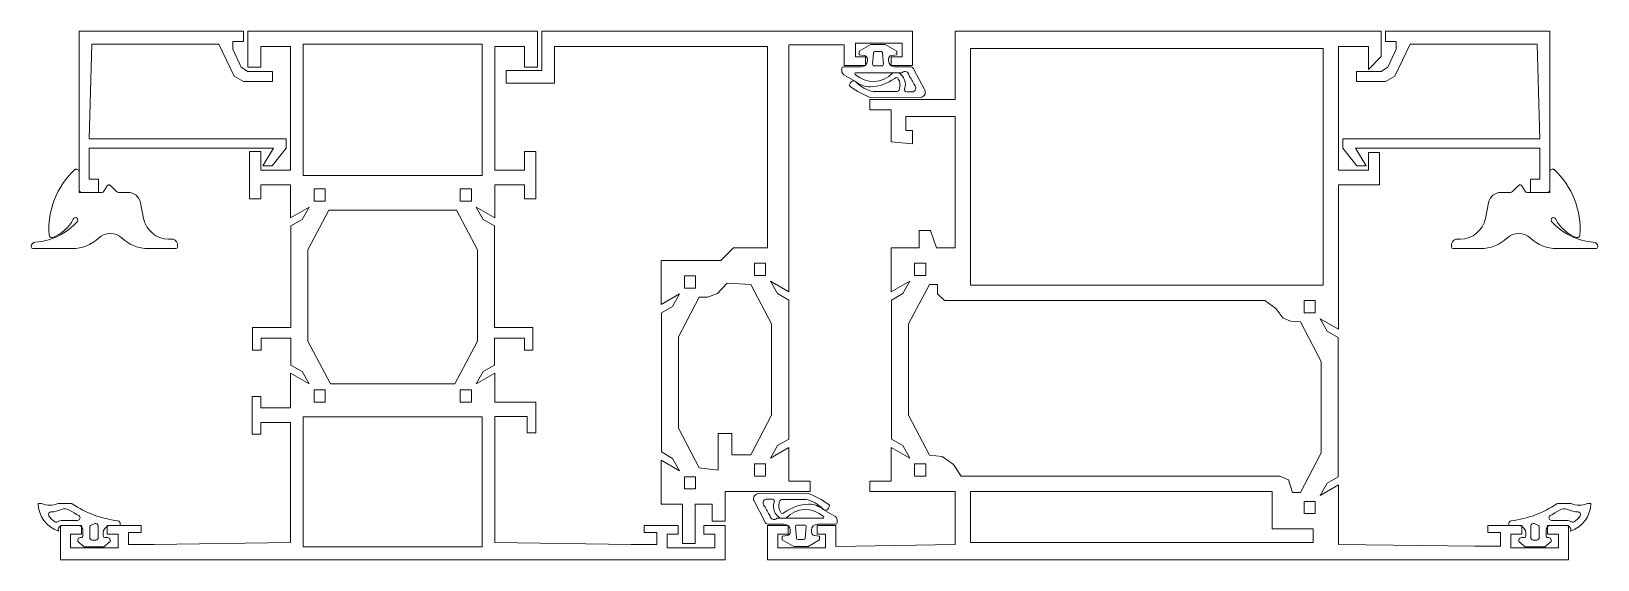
# Model space of a CAD drawing. Header units: metres. Extents: x -3 to 180, y 0 to 62.
import ezdxf

# ---------------------------------------------------------------- set-up
doc = ezdxf.new("R2010")
doc.units = ezdxf.units.M
doc.layers.add('A-DETL-GENF', color=92, linetype='Continuous', lineweight=18)

# ---------------------------------------------------------------- blocks, each defined once
blk = doc.blocks.new('32 DO_MP_aluminium kozijnstijl2_gen_ASK - 32_DO_MP_aluminium kozijnstijl2_gen_ASK-3344907-00_0 Basismaterialen')
at = {"layer": 'A-DETL-GENF'}
for p, q in [((21.5, 62), (2.2, 62)), ((2.2, 62), (2.2, 43.1)), ((20.26, 59.91), (20.26, 60.8)), ((20.26, 60.8), (21.5, 60.8)), ((21.5, 60.8), (21.5, 62)), ((22, 62), (56, 62)), ((22, 57.8), (22, 62)), ((56, 62), (56, 57.8)), ((56.5, 62), (100, 62)), ((56.5, 57.4), (56.5, 62)), ((100, 62), (100, 58)), ((105, 62), (155, 62)), ((105, 54), (105, 62)), ((155, 62), (155, 59.04)), ((155.5, 62), (174.8, 62)), ((155.5, 60.8), (155.5, 62)), ((156.74, 60.8), (155.5, 60.8)), ((156.74, 59.91), (156.74, 60.8)), ((174.8, 62), (174.8, 43.1)), ((3.4, 49.4), (3.7, 60.5)), ((3.7, 60.5), (18.58, 60.5)), ((18.58, 60.5), (20.41, 56.72)), ((21.21, 57.8), (20.26, 59.91)), ((27, 60.2), (23.52, 60.2)), ((23.52, 60.2), (23.52, 57.8)), ((27, 45.7), (27, 60.2)), ((49.5, 60.5), (28.5, 60.5)), ((28.5, 60.5), (28.5, 45.1)), ((49.5, 45.1), (49.5, 60.5)), ((54.48, 60.2), (51, 60.2)), ((51, 60.2), (51, 45.7)), ((54.48, 57.8), (54.48, 60.2)), ((83, 60.2), (58, 60.2)), ((58, 60.2), (58, 55.9)), ((83, 36.6), (83, 60.2)), ((92, 60.4), (85.5, 60.4)), ((85.5, 60.4), (85.5, 31.43)), ((92, 58), (92, 60.4)), ((98.79, 60.6), (93.31, 60.6)), ((93.31, 60.6), (93.31, 59)), ((93.31, 59), (94.5, 59)), ((93.75, 59.66), (95.11, 60.44)), ((95.11, 60.44), (93.75, 59.66)), ((93.75, 59.26), (93.75, 59.66)), ((93.75, 59.66), (93.75, 59.26)), ((94.37, 59.15), (93.75, 59.26)), ((93.75, 59.26), (94.37, 59.15)), ((94.5, 59), (94.5, 58)), ((95.11, 60.44), (96.79, 60.44)), ((96.79, 60.44), (95.11, 60.44)), ((95.43, 59.46), (95.32, 58.16)), ((95.32, 58.16), (95.43, 59.46)), ((96.27, 59.64), (95.63, 59.64)), ((95.63, 59.64), (96.27, 59.64)), ((96.58, 58.16), (96.47, 59.46)), ((96.47, 59.46), (96.58, 58.16)), ((96.79, 60.44), (98.15, 59.66)), ((98.15, 59.66), (96.79, 60.44)), ((97.5, 58), (97.5, 59)), ((97.5, 59), (98.79, 59)), ((98.15, 59.26), (97.53, 59.15)), ((97.53, 59.15), (98.15, 59.26)), ((98.15, 59.66), (98.15, 59.26)), ((98.15, 59.26), (98.15, 59.66)), ((98.79, 59), (98.79, 60.6)), ((148.2, 60), (106.8, 60)), ((106.8, 60), (106.8, 32.2)), ((148.2, 32.2), (148.2, 60)), ((153.5, 60.2), (150, 60.2)), ((150, 60.2), (150, 45.7)), ((153.5, 57.54), (153.5, 60.2)), ((155, 59.04), (153.5, 57.54)), ((155.79, 57.8), (156.74, 59.91)), ((158.42, 60.5), (156.59, 56.72)), ((173.3, 60.5), (158.42, 60.5)), ((173.6, 49.4), (173.3, 60.5)), ((22, 57.3), (21.21, 57.8)), ((23.52, 57.8), (22, 57.8)), ((24.9, 57.3), (22, 57.3)), ((24.9, 56.1), (24.9, 57.3)), ((52.3, 55.9), (52.3, 57.4)), ((52.3, 57.4), (56.5, 57.4)), ((56, 57.8), (54.48, 57.8)), ((91.7, 57.33), (91.7, 57.64)), ((91.7, 57.64), (91.7, 57.33)), ((91.9, 57.84), (94, 57.84)), ((94, 57.84), (91.9, 57.84)), ((94.5, 58), (92, 58)), ((93.25, 56.97), (93.28, 57.14)), ((93.28, 57.14), (93.25, 56.97)), ((93.28, 57.14), (98.79, 57.14)), ((98.79, 57.14), (93.28, 57.14)), ((94.7, 58.54), (94.7, 58.76)), ((94.7, 58.76), (94.7, 58.54)), ((95.52, 57.94), (96.38, 57.94)), ((96.38, 57.94), (95.52, 57.94)), ((97.2, 58.76), (97.2, 58.54)), ((100, 58), (97.5, 58)), ((97.9, 57.84), (99.65, 57.84)), ((100.21, 57.46), (101.36, 55.24)), ((101.36, 55.24), (100.21, 57.46)), ((152.1, 56.1), (152.1, 57.3)), ((152.1, 57.3), (155, 57.3)), ((155, 57.3), (155.79, 57.8)), ((20.41, 56.72), (21.49, 56.1)), ((21.49, 56.1), (24.9, 56.1)), ((58, 55.9), (52.3, 55.9)), ((93.32, 56.11), (91.95, 56.9)), ((91.95, 56.9), (93.32, 56.11)), ((155.51, 56.1), (152.1, 56.1)), ((156.59, 56.72), (155.51, 56.1)), ((95, 52.8), (95, 54)), ((95, 54), (105, 54)), ((101, 54.24), (95.18, 54.2)), ((95.18, 54.2), (101, 54.24)), ((95.38, 54.92), (98.21, 54.93)), ((98.21, 54.93), (95.38, 54.92)), ((99.75, 54.91), (99.33, 54.91)), ((99.33, 54.91), (99.75, 54.91)), ((97.5, 52.8), (95, 52.8)), ((97.5, 49.02), (97.5, 52.8)), ((105, 52), (99.22, 52)), ((99.22, 52), (99.22, 50.38)), ((105, 36.6), (105, 52)), ((99.22, 50.38), (100, 50.38)), ((100, 50.38), (100, 48.8)), ((26.5, 49.4), (3.4, 49.4)), ((3.4, 44.67), (3.4, 48.3)), ((3.4, 48.3), (25.02, 48.3)), ((22.2, 42.36), (22.2, 47.88)), ((22.2, 47.88), (23.52, 47.88)), ((23.52, 47.88), (23.52, 45.7)), ((25.02, 48.3), (23.77, 46.2)), ((24.86, 46.2), (26.5, 48.28)), ((26.5, 48.28), (26.5, 49.4)), ((54.48, 45.7), (54.48, 47.88)), ((54.48, 47.88), (55.8, 47.88)), ((55.8, 47.88), (55.8, 42.36)), ((100, 48.8), (97.5, 49.02)), ((150.5, 48.28), (150.5, 49.4)), ((150.5, 49.4), (173.6, 49.4)), ((152.14, 46.2), (150.5, 48.28)), ((173.6, 48.3), (151.98, 48.3)), ((151.98, 48.3), (153.23, 46.2)), ((153.5, 45.7), (153.5, 47.8)), ((153.5, 47.8), (154.8, 47.8)), ((154.8, 47.8), (154.8, 44)), ((173.6, 44.67), (173.6, 48.3)), ((23.77, 46.2), (24.86, 46.2)), ((153.23, 46.2), (152.14, 46.2)), ((2.2, 43.4), (2.2, 45.53)), ((4.49, 44.67), (3.4, 44.67)), ((4.49, 43.1), (4.49, 44.67)), ((23.52, 45.7), (27, 45.7)), ((28.5, 45.1), (49.5, 45.1)), ((51, 45.7), (54.48, 45.7)), ((150, 45.7), (153.5, 45.7)), ((172.51, 43.1), (172.51, 44.67)), ((172.51, 44.67), (173.6, 44.67)), ((174.8, 43.4), (174.8, 45.53)), ((2.2, 43.1), (4.49, 43.1)), ((4.86, 43.1), (2.5, 43.1)), ((2.75, 43.1), (4.05, 43.1)), ((5.48, 43.87), (5.12, 43.25)), ((6.6, 43.19), (5.87, 43.92)), ((7.93, 43.1), (6.81, 43.1)), ((23.52, 42.36), (22.2, 42.36)), ((27, 44), (23.52, 44)), ((23.52, 44), (23.52, 42.36)), ((27, 40.11), (27, 44)), ((31.07, 43.5), (29.77, 43.5)), ((29.77, 43.5), (29.77, 42.06)), ((31.07, 42.06), (31.07, 43.5)), ((48.23, 43.5), (46.93, 43.5)), ((46.93, 43.5), (46.93, 42.06)), ((48.23, 42.06), (48.23, 43.5)), ((54.48, 44), (51, 44)), ((51, 44), (51, 40.11)), ((54.48, 42.36), (54.48, 44)), ((55.8, 42.36), (54.48, 42.36)), ((154.8, 44), (150, 44)), ((150, 44), (150, 27.03)), ((169.07, 43.1), (170.19, 43.1)), ((170.4, 43.19), (171.13, 43.92)), ((171.52, 43.87), (171.88, 43.25)), ((172.14, 43.1), (174.5, 43.1)), ((174.8, 43.1), (172.51, 43.1)), ((174.25, 43.1), (172.95, 43.1)), ((9.77, 40.04), (9.41, 41.89)), ((29.19, 41.38), (27, 40.11)), ((28.37, 39.92), (29.19, 41.38)), ((31.5, 41.01), (29.05, 36.36)), ((29.77, 42.06), (31.07, 42.06)), ((46.5, 41.01), (31.5, 41.01)), ((48.95, 36.36), (46.5, 41.01)), ((46.93, 42.06), (48.23, 42.06)), ((51, 40.11), (48.81, 41.38)), ((48.81, 41.38), (49.63, 39.92)), ((167.23, 40.04), (167.59, 41.89)), ((27.05, 39.16), (28.37, 39.92)), ((27.05, 27.24), (27.05, 39.16)), ((49.63, 39.92), (50.95, 39.16)), ((50.95, 39.16), (50.95, 27.24)), ((100.8, 36.6), (100.8, 38.61)), ((100.8, 38.61), (102.13, 38.61)), ((102.13, 38.61), (102.82, 36.6)), ((12.95, 37.62), (12.7, 37.62)), ((13.75, 36.7), (13.75, 37.05)), ((163.25, 36.7), (163.25, 37.05)), ((164.05, 37.62), (164.3, 37.62)), ((-3.21, 36.5), (1.39, 36.5)), ((10.33, 36.5), (13.55, 36.5)), ((29.05, 36.36), (29.05, 25.64)), ((48.95, 25.64), (48.95, 36.36)), ((70.5, 29.93), (70.5, 35.1)), ((70.5, 35.1), (77.5, 35.1)), ((77.5, 35.1), (79, 36.6)), ((79, 36.6), (83, 36.6)), ((97.5, 31.43), (97.5, 36.6)), ((97.5, 36.6), (100.8, 36.6)), ((102.82, 36.6), (105, 36.6)), ((166.67, 36.5), (163.45, 36.5)), ((180.21, 36.5), (175.61, 36.5)), ((74.55, 33.3), (73.25, 33.3)), ((73.25, 33.3), (73.25, 31.86)), ((74.55, 31.86), (74.55, 33.3)), ((82.75, 34.8), (81.45, 34.8)), ((81.45, 34.8), (81.45, 33.36)), ((81.45, 33.36), (82.75, 33.36)), ((82.75, 33.36), (82.75, 34.8)), ((101.55, 34.8), (100.25, 34.8)), ((100.25, 34.8), (100.25, 33.36)), ((100.25, 33.36), (101.55, 33.36)), ((101.55, 33.36), (101.55, 34.8)), ((73.25, 31.86), (74.55, 31.86)), ((78.24, 32.46), (77.12, 31.24)), ((81.02, 32.31), (78.24, 32.46)), ((83.47, 27.66), (81.02, 32.31)), ((85.5, 31.43), (83.33, 32.68)), ((83.33, 32.68), (84.15, 31.22)), ((99.67, 32.68), (97.5, 31.43)), ((98.85, 31.22), (99.67, 32.68)), ((101.98, 32.31), (99.53, 27.66)), ((102.95, 32.31), (101.98, 32.31)), ((102.95, 31.2), (102.95, 32.31)), ((106.8, 32.2), (148.2, 32.2)), ((72.67, 31.18), (70.5, 29.93)), ((70.53, 28.96), (71.85, 29.72)), ((71.85, 29.72), (72.67, 31.18)), ((74.98, 30.81), (72.53, 26.16)), ((75.95, 30.81), (74.98, 30.81)), ((77.12, 31.24), (75.95, 30.81)), ((84.15, 31.22), (85.47, 30.46)), ((85.47, 30.46), (85.47, 14.14)), ((97.53, 30.46), (98.85, 31.22)), ((97.53, 14.14), (97.53, 30.46)), ((103.76, 30.4), (102.95, 31.2)), ((141.33, 30.4), (103.76, 30.4)), ((142.62, 29.48), (141.33, 30.4)), ((143.44, 28.39), (142.62, 29.48)), ((145.95, 30.4), (145.95, 28.96)), ((147.25, 30.4), (145.95, 30.4)), ((147.25, 28.96), (147.25, 30.4)), ((70.53, 12.64), (70.53, 28.96)), ((83.47, 16.94), (83.47, 27.66)), ((99.53, 27.66), (99.53, 16.94)), ((144.37, 27.98), (143.44, 28.39)), ((145.52, 27.91), (144.37, 27.98)), ((147.97, 23.26), (145.52, 27.91)), ((145.95, 28.96), (147.25, 28.96)), ((150, 27.03), (147.83, 28.28)), ((147.83, 28.28), (148.65, 26.82)), ((22.55, 24.6), (22.55, 27.24)), ((22.55, 27.24), (27.05, 27.24)), ((27.05, 26), (23.55, 26)), ((23.55, 26), (23.55, 24.6)), ((27.05, 22.84), (27.05, 26)), ((50.95, 27.24), (55.45, 27.24)), ((54.45, 26), (50.95, 26)), ((50.95, 26), (50.95, 22.84)), ((54.45, 24.6), (54.45, 26)), ((55.45, 27.24), (55.45, 24.6)), ((72.53, 26.16), (72.53, 15.44)), ((148.65, 26.82), (149.97, 26.06)), ((149.97, 26.06), (149.97, 9.74)), ((23.55, 24.6), (22.55, 24.6)), ((29.05, 25.64), (31.69, 20.62)), ((46.31, 20.62), (48.95, 25.64)), ((55.45, 24.6), (54.45, 24.6)), ((28.37, 22.08), (27.05, 22.84)), ((29.19, 20.62), (28.37, 22.08)), ((49.63, 22.08), (48.81, 20.62)), ((50.95, 22.84), (49.63, 22.08)), ((147.97, 12.54), (147.97, 23.26)), ((27, 17.8), (27, 21.89)), ((27, 21.89), (29.19, 20.62)), ((31.69, 20.62), (46.31, 20.62)), ((48.81, 20.62), (51, 21.89)), ((51, 21.89), (51, 18.5)), ((22.5, 14.73), (22.5, 19.16)), ((22.5, 19.16), (23.52, 19.16)), ((23.52, 19.16), (23.52, 17.8)), ((31.07, 19.94), (29.77, 19.94)), ((29.77, 19.94), (29.77, 18.5)), ((29.77, 18.5), (31.07, 18.5)), ((31.07, 18.5), (31.07, 19.94)), ((48.23, 19.94), (46.93, 19.94)), ((46.93, 19.94), (46.93, 18.5)), ((46.93, 18.5), (48.23, 18.5)), ((48.23, 18.5), (48.23, 19.94)), ((51, 18.5), (55.8, 18.5)), ((55.8, 18.5), (55.8, 14.88)), ((23.52, 17.8), (27, 17.8)), ((49.5, 16.77), (28.5, 16.77)), ((28.5, 16.77), (28.5, 1.5)), ((49.5, 1.5), (49.5, 16.77)), ((54.78, 16.8), (51, 16.8)), ((51, 16.8), (51, 2)), ((54.78, 14.88), (54.78, 16.8)), ((81.03, 12.3), (83.47, 16.94)), ((99.53, 16.94), (101.99, 12.27)), ((23.52, 14.73), (22.5, 14.73)), ((27, 16.1), (23.52, 16.1)), ((23.52, 16.1), (23.52, 14.73)), ((27, 2), (27, 16.1)), ((55.8, 14.88), (54.78, 14.88)), ((72.53, 15.44), (74.98, 10.77)), ((77.2, 10.5), (77.2, 14.8)), ((77.2, 14.8), (78.8, 14.8)), ((78.8, 14.8), (78.8, 12.3)), ((84.15, 13.38), (83.33, 11.92)), ((83.33, 11.92), (85.5, 13.17)), ((85.47, 14.14), (84.15, 13.38)), ((85.5, 13.17), (85.5, 9.2)), ((97.5, 9.2), (97.5, 13.17)), ((97.5, 13.17), (99.67, 11.92)), ((98.85, 13.38), (97.53, 14.14)), ((99.67, 11.92), (98.85, 13.38)), ((70.5, 6.5), (70.5, 11.67)), ((70.5, 11.67), (72.67, 10.42)), ((71.85, 11.88), (70.53, 12.64)), ((72.67, 10.42), (71.85, 11.88)), ((78.8, 12.3), (81.03, 12.3)), ((82.75, 11.24), (81.45, 11.24)), ((81.45, 11.24), (81.45, 9.8)), ((82.75, 9.8), (82.75, 11.24)), ((101.55, 11.24), (100.25, 11.24)), ((100.25, 11.24), (100.25, 9.8)), ((101.55, 9.8), (101.55, 11.24)), ((101.99, 12.27), (103.5, 12.09)), ((103.5, 12.09), (104.8, 11.18)), ((104.8, 11.18), (105.7, 9.8)), ((145.53, 7.9), (147.97, 12.54)), ((73.25, 9.74), (73.25, 8.3)), ((74.55, 9.74), (73.25, 9.74)), ((74.55, 8.3), (74.55, 9.74)), ((74.98, 10.77), (77.2, 10.5)), ((81.45, 9.8), (82.75, 9.8)), ((85.5, 9.2), (88, 9.2)), ((88, 9.2), (88, 8)), ((95, 8), (95, 9.2)), ((95, 9.2), (97.5, 9.2)), ((100.25, 9.8), (101.55, 9.8)), ((105.7, 9.8), (143.1, 9.8)), ((143.1, 9.8), (144.12, 9.35)), ((144.12, 9.35), (144.61, 7.9)), ((149.97, 9.74), (148.65, 8.98)), ((73.25, 8.3), (74.55, 8.3)), ((88, 8), (78, 8)), ((78, 8), (78, 4.5)), ((81.85, 7.76), (87.67, 7.8)), ((87.67, 7.8), (81.85, 7.76)), ((105, 8), (95, 8)), ((105, 1.8), (105, 8)), ((142.2, 8), (106.8, 8)), ((106.8, 8), (106.8, 2)), ((142.2, 3.6), (142.2, 8)), ((144.61, 7.9), (145.53, 7.9)), ((148.65, 8.98), (147.83, 7.52)), ((147.83, 7.52), (150, 8.77)), ((150, 8.77), (150, 1.8)), ((-2.21, 6.6), (-2.59, 6.6)), ((1.24, 6.6), (-0.26, 6.6)), ((73, 6.5), (70.5, 6.5)), ((73, 1.9), (73, 6.5)), ((76.5, 6.5), (74.5, 6.5)), ((74.5, 6.5), (74.5, 1.9)), ((76.5, 4.5), (76.5, 6.5)), ((82.64, 4.54), (81.49, 6.76)), ((81.49, 6.76), (82.64, 4.54)), ((83.1, 7.09), (83.52, 7.09)), ((83.52, 7.09), (83.1, 7.09)), ((87.47, 7.08), (84.64, 7.07)), ((84.64, 7.07), (87.47, 7.08)), ((89.53, 5.89), (90.9, 5.1)), ((90.9, 5.1), (89.53, 5.89)), ((147.25, 6.84), (145.95, 6.84)), ((145.95, 6.84), (145.95, 5.4)), ((147.25, 5.4), (147.25, 6.84)), ((175.76, 6.6), (177.26, 6.6)), ((179.21, 6.6), (179.59, 6.6)), ((0, 0), (0, 4)), ((0, 4), (2.5, 4)), ((2.01, 4.6), (0.25, 4.6)), ((0.25, 4), (2.15, 4)), ((2.5, 4), (2.5, 3)), ((3.45, 2.6), (3.45, 3.79)), ((3.63, 4.06), (4.03, 4.24)), ((4.45, 3.96), (4.45, 2.6)), ((5.5, 3), (5.5, 4)), ((5.5, 4), (9.48, 4)), ((5.75, 4), (6.99, 4)), ((9.48, 4), (9.48, 3.2)), ((68.52, 3.2), (68.52, 4)), ((68.52, 4), (72.5, 4)), ((72.5, 4), (72.5, 3)), ((75.5, 3), (75.5, 4)), ((75.5, 4), (78, 4)), ((78, 4.5), (76.5, 4.5)), ((78, 4), (78, 0)), ((83, 0), (83, 4)), ((83, 4), (85.4, 4)), ((84.95, 4.16), (83.21, 4.16)), ((89.57, 4.86), (84.07, 4.86)), ((84.07, 4.86), (89.57, 4.86)), ((85.4, 4), (85.4, 3)), ((86.27, 3.84), (86.38, 2.54)), ((86.38, 2.54), (86.27, 3.84)), ((87.33, 4.06), (86.47, 4.06)), ((86.47, 4.06), (87.33, 4.06)), ((87.42, 2.54), (87.53, 3.84)), ((87.53, 3.84), (87.42, 2.54)), ((88.8, 3), (88.8, 4)), ((88.8, 4), (91, 4)), ((90.95, 4.16), (88.85, 4.16)), ((88.85, 4.16), (90.95, 4.16)), ((89.6, 5.03), (89.57, 4.86)), ((89.57, 4.86), (89.6, 5.03)), ((91, 4), (91, 1.55)), ((91.15, 4.67), (91.15, 4.36)), ((91.15, 4.36), (91.15, 4.67)), ((145.95, 5.4), (147.25, 5.4)), ((167.52, 3.2), (167.52, 4)), ((167.52, 4), (171.5, 4)), ((171.25, 4), (170.01, 4)), ((171.5, 4), (171.5, 3)), ((172.55, 3.96), (172.55, 2.6)), ((173.37, 4.06), (172.97, 4.24)), ((173.55, 2.6), (173.55, 3.79)), ((174.5, 3), (174.5, 4)), ((174.5, 4), (177, 4)), ((176.75, 4), (174.85, 4)), ((174.99, 4.6), (176.75, 4.6)), ((177, 4), (177, 0)), ((2.5, 3), (1.2, 3)), ((1.2, 3), (1.2, 1.4)), ((2.05, 2.3), (2.05, 2.13)), ((2.05, 2.13), (2.8, 1.5)), ((2.65, 3.5), (2.65, 2.83)), ((4.15, 2.3), (3.75, 2.3)), ((5.02, 2.8), (5.02, 3.1)), ((5.1, 1.5), (5.85, 2.13)), ((5.55, 2.6), (5.22, 2.6)), ((6.8, 3), (5.5, 3)), ((5.85, 2.13), (5.85, 2.3)), ((6.8, 1.4), (6.8, 3)), ((9.48, 3.2), (8, 3.2)), ((8, 3.2), (8, 1.8)), ((11, 1.8), (27, 2)), ((51, 2), (67, 1.8)), ((70, 3.2), (68.52, 3.2)), ((70, 1.8), (70, 3.2)), ((72.5, 3), (71.2, 3)), ((71.2, 3), (71.2, 1.4)), ((74.5, 1.9), (73, 1.9)), ((76.8, 3), (75.5, 3)), ((76.8, 1.4), (76.8, 3)), ((85.4, 3), (84.2, 3)), ((84.2, 3), (84.2, 1.4)), ((84.7, 2.74), (85.32, 2.85)), ((85.32, 2.85), (84.7, 2.74)), ((84.7, 2.34), (84.7, 2.74)), ((84.7, 2.74), (84.7, 2.34)), ((86.06, 1.56), (84.7, 2.34)), ((84.7, 2.34), (86.06, 1.56)), ((85.65, 3.24), (85.65, 3.46)), ((86.58, 2.36), (87.22, 2.36)), ((87.22, 2.36), (86.58, 2.36)), ((89.1, 2.34), (87.74, 1.56)), ((87.74, 1.56), (89.1, 2.34)), ((88.15, 3.46), (88.15, 3.24)), ((88.15, 3.24), (88.15, 3.46)), ((88.48, 2.85), (89.1, 2.74)), ((89.1, 2.74), (88.48, 2.85)), ((89.8, 3), (88.8, 3)), ((89.1, 2.74), (89.1, 2.34)), ((89.1, 2.34), (89.1, 2.74)), ((89.8, 1.4), (89.8, 3)), ((106.8, 2), (147, 2)), ((147, 3.6), (142.2, 3.6)), ((147, 2), (147, 3.6)), ((169, 3.2), (167.52, 3.2)), ((169, 1.6), (169, 3.2)), ((171.5, 3), (170.2, 3)), ((170.2, 3), (170.2, 1.4)), ((171.15, 2.13), (171.15, 2.3)), ((171.9, 1.5), (171.15, 2.13)), ((171.45, 2.6), (171.78, 2.6)), ((171.98, 2.8), (171.98, 3.1)), ((172.85, 2.3), (173.25, 2.3)), ((174.95, 2.13), (174.2, 1.5)), ((174.35, 3.5), (174.35, 2.83)), ((175.8, 3), (174.5, 3)), ((174.95, 2.3), (174.95, 2.13)), ((175.8, 1.4), (175.8, 3)), ((78, 0), (0, 0)), ((1.2, 1.4), (6.8, 1.4)), ((2.8, 1.5), (5.1, 1.5)), ((8, 1.8), (11, 1.8)), ((28.5, 1.5), (49.5, 1.5)), ((67, 1.8), (70, 1.8)), ((71.2, 1.4), (76.8, 1.4)), ((177, 0), (83, 0)), ((84.2, 1.4), (89.8, 1.4)), ((87.74, 1.56), (86.06, 1.56)), ((86.06, 1.56), (87.74, 1.56)), ((91, 1.55), (105, 1.8)), ((150, 1.8), (166, 1.6)), ((166, 1.6), (169, 1.6)), ((170.2, 1.4), (175.8, 1.4)), ((174.2, 1.5), (171.9, 1.5))]:
    blk.add_line(p, q, dxfattribs=at)
for centre, radius, start, end in [((94.3, 58.76), 0.4, 0, 80), ((94.3, 58.76), 0.4, 0, 80), ((95.63, 59.44), 0.2, 90, 175), ((95.63, 59.44), 0.2, 90, 175), ((96.27, 59.44), 0.2, 5, 90), ((96.27, 59.44), 0.2, 5, 90), ((97.6, 58.76), 0.4, 100, 180), ((97.6, 58.76), 0.4, 100, 180), ((91.9, 57.64), 0.2, 90, 180), ((91.9, 57.64), 0.2, 90, 180), ((92.2, 57.33), 0.5, 180, 240), ((92.2, 57.33), 0.5, 180, 240), ((95.4, 59.24), 3.12, 227.2548, 316.9632), ((95.4, 59.24), 3.12, 227.2548, 316.9632), ((94, 58.54), 0.7, 270, 0), ((94, 58.54), 0.7, 270, 0), ((95.52, 58.14), 0.2, 175, 270), ((95.52, 58.14), 0.2, 175, 270), ((96.38, 58.14), 0.2, 270, 5), ((96.38, 58.14), 0.2, 270, 5), ((97.9, 58.54), 0.7, 180, 270), ((97.9, 58.54), 0.7, 180, 270), ((98.09, 54.21), 2.92, 83.6131, 97.9873), ((98.09, 54.21), 2.92, 83.6131, 97.9873), ((97.55, 55.76), 1.61, 341.9306, 57.3798), ((97.55, 55.76), 1.61, 341.9306, 57.3798), ((99.12, 56.84), 0.453, 0.8833, 137.4385), ((99.12, 56.84), 0.453, 0.8833, 137.4385), ((99.72, 57.34), 0.509, 13.9924, 98.1946), ((99.72, 57.34), 0.509, 13.9924, 98.1946), ((92.84, 55.7), 0.238, 152.6629, 227.3944), ((92.84, 55.7), 0.238, 152.6629, 227.3944), ((93.18, 55.6), 0.589, 130.0642, 159.5459), ((93.18, 55.6), 0.589, 130.0642, 159.5459), ((98.77, 64), 10.44, 234.2929, 249.9044), ((98.77, 64), 10.44, 234.2929, 249.9044), ((93.08, 55.79), 0.392, 44.7012, 136.371), ((95.11, 58.32), 2.84, 230.8934, 268.8198), ((95.11, 58.32), 2.84, 230.8934, 268.8198), ((96.22, 58.76), 3.93, 223.3081, 257.7949), ((96.22, 58.76), 3.93, 223.3081, 257.7949), ((94.78, 60.92), 5.45, 272.8746, 305.088), ((94.78, 60.92), 5.45, 272.8746, 305.088), ((98.11, 56.36), 0.225, 11.2095, 152.7722), ((98.11, 56.36), 0.225, 11.2095, 152.7722), ((98.09, 55.32), 0.402, 287.5823, 8.6287), ((98.09, 55.32), 0.402, 287.5823, 8.6287), ((97.34, 55.73), 1.2, 342.9527, 33.9801), ((97.34, 55.73), 1.2, 342.9527, 33.9801), ((99.28, 55.15), 0.236, 149.613, 281.2826), ((99.28, 55.15), 0.236, 149.613, 281.2826), ((88.83, 49.78), 12.85, 27.5018, 33.3212), ((88.83, 49.78), 12.85, 27.5018, 33.3212), ((99.91, 55.36), 0.478, 250.0083, 48.2211), ((99.91, 55.36), 0.478, 250.0083, 48.2211), ((100.89, 54.85), 0.613, 280.4362, 40.3362), ((100.89, 54.85), 0.613, 280.4362, 40.3362), ((8.23, 38.75), 9.58, 132.9035, 184.0228), ((1.9, 45.53), 0.3, 0, 129.4872), ((175.1, 45.53), 0.3, 50.5128, 180), ((168.77, 38.75), 9.58, 355.9772, 47.0965), ((2.5, 43.4), 0.3, 180, 270), ((4.86, 43.4), 0.3, 270, 330), ((5.69, 43.75), 0.245, 45, 150), ((6.81, 43.4), 0.3, 225, 270), ((7.93, 41.6), 1.5, 11.235, 90), ((169.07, 41.6), 1.5, 90, 168.765), ((170.19, 43.4), 0.3, 270, 315), ((171.31, 43.75), 0.245, 30, 135), ((172.14, 43.4), 0.3, 210, 270), ((174.5, 43.4), 0.3, 270, 0), ((-3.53, 44.66), 7.44, 274.794, 318.3972), ((-2.47, 42.04), 4.5, 290.0991, 332.2097), ((1.78, 39.86), 0.282, 330.068, 162.6908), ((12.72, 40.62), 3, 191.235, 269.6687), ((164.28, 40.62), 3, 270.3313, 348.765), ((175.22, 39.86), 0.282, 17.3092, 209.932), ((180.53, 44.66), 7.44, 221.6028, 265.206), ((179.47, 42.04), 4.5, 207.7903, 249.9009), ((-2.91, 36.75), 0.5, 90.8457, 180), ((-1.03, 38.1), 0.3, 184.0228, 290.0991), ((1.39, 41), 4.5, 270, 313.4294), ((5.86, 36.28), 2, 46.5706, 133.4294), ((10.33, 41), 4.5, 226.5706, 270), ((13.04, 36.91), 0.72, 11.293, 96.8833), ((163.96, 36.91), 0.72, 83.1167, 168.707), ((166.67, 41), 4.5, 270, 313.4294), ((171.14, 36.28), 2, 46.5706, 133.4294), ((175.61, 41), 4.5, 226.5706, 270), ((178.03, 38.1), 0.3, 249.9009, 355.9772), ((179.91, 36.75), 0.5, 360, 89.1543), ((-3.21, 36.7), 0.2, 180, 270), ((13.55, 36.7), 0.2, 270, 0), ((163.45, 36.7), 0.2, 180, 270), ((180.21, 36.7), 0.2, 270, 0), ((81.96, 7.15), 0.613, 100.4362, 220.3362), ((81.96, 7.15), 0.613, 100.4362, 220.3362), ((84.08, -2), 10.44, 54.2929, 69.9044), ((84.08, -2), 10.44, 54.2929, 69.9044), ((0.84, 6.61), 3.43, 180.197, 251.8375), ((-1.23, 8.89), 2.49, 247.0327, 292.9673), ((-1.09, 5.31), 0.3, 92.3332, 214.1036), ((-1.23, 8.89), 3.29, 272.3332, 294.0983), ((0.52, 4.98), 1, 56.394, 114.0983), ((8.1, 16.39), 12.7, 236.394, 242.0774), ((1.24, 6.3), 0.3, 55.7696, 90), ((8.1, 16.39), 11.9, 235.7696, 263.4105), ((82.94, 6.64), 0.478, 70.0083, 228.2211), ((82.94, 6.64), 0.478, 70.0083, 228.2211), ((94.02, 12.22), 12.85, 207.5018, 213.3212), ((94.02, 12.22), 12.85, 207.5018, 213.3212), ((83.57, 6.85), 0.236, 329.613, 101.2826), ((83.57, 6.85), 0.236, 329.613, 101.2826), ((85.3, 6.24), 1.61, 161.9306, 237.3798), ((85.3, 6.24), 1.61, 161.9306, 237.3798), ((85.51, 6.27), 1.2, 162.9527, 213.9801), ((85.51, 6.27), 1.2, 162.9527, 213.9801), ((84.76, 6.68), 0.402, 107.5823, 188.6287), ((84.76, 6.68), 0.402, 107.5823, 188.6287), ((84.74, 5.64), 0.225, 191.2095, 332.7722), ((84.74, 5.64), 0.225, 191.2095, 332.7722), ((88.07, 1.08), 5.45, 92.8746, 125.088), ((88.07, 1.08), 5.45, 92.8746, 125.088), ((87.45, 2.76), 3.12, 47.2548, 136.9632), ((87.45, 2.76), 3.12, 47.2548, 136.9632), ((86.64, 3.24), 3.93, 43.3081, 77.7949), ((86.64, 3.24), 3.93, 43.3081, 77.7949), ((87.74, 3.68), 2.84, 50.8934, 88.8198), ((87.74, 3.68), 2.84, 50.8934, 88.8198), ((89.78, 6.21), 0.392, 224.7012, 316.371), ((89.67, 6.4), 0.589, 310.0642, 339.5459), ((89.67, 6.4), 0.589, 310.0642, 339.5459), ((90.01, 6.3), 0.238, 332.6629, 47.3944), ((90.01, 6.3), 0.238, 332.6629, 47.3944), ((168.9, 16.39), 11.9, 276.5895, 304.2304), ((168.9, 16.39), 12.7, 297.9226, 303.606), ((175.76, 6.3), 0.3, 90, 124.2304), ((176.48, 4.98), 1, 65.9017, 123.606), ((178.23, 8.89), 3.29, 245.9017, 267.6668), ((176.16, 6.61), 3.43, 288.1625, 359.803), ((178.23, 8.89), 2.49, 247.0327, 292.9673), ((178.09, 5.31), 0.3, 325.8964, 87.6668), ((0.84, 6.61), 2.63, 214.1036, 235.4153), ((-0.48, 4.69), 0.3, 235.4153, 301.4862), ((0.25, 3.5), 1.1, 90, 121.4862), ((0.25, 3.5), 0.5, 90, 197.0879), ((2.01, 4.9), 0.3, 270, 62.0774), ((2.15, 3.5), 0.5, 360, 90), ((3.75, 3.79), 0.3, 113.1986, 180), ((4.15, 3.96), 0.3, 360, 113.1986), ((5.99, 3.06), 0.97, 104.5111, 177.6989), ((6.7, 4.27), 0.3, 28.0166, 83.4105), ((6.53, 4.18), 0.493, 339.075, 28.0166), ((83.13, 4.66), 0.509, 193.9924, 278.1946), ((83.13, 4.66), 0.509, 193.9924, 278.1946), ((83.73, 5.16), 0.453, 180.8833, 317.4385), ((83.73, 5.16), 0.453, 180.8833, 317.4385), ((84.76, 7.79), 2.92, 263.6131, 277.9873), ((84.76, 7.79), 2.92, 263.6131, 277.9873), ((84.95, 3.46), 0.7, 0, 90), ((84.95, 3.46), 0.7, 0, 90), ((86.47, 3.86), 0.2, 90, 185), ((86.47, 3.86), 0.2, 90, 185), ((87.33, 3.86), 0.2, 355, 90), ((87.33, 3.86), 0.2, 355, 90), ((88.85, 3.46), 0.7, 90, 180), ((88.85, 3.46), 0.7, 90, 180), ((90.65, 4.67), 0.5, 0, 60), ((90.65, 4.67), 0.5, 0, 60), ((90.95, 4.36), 0.2, 270, 0), ((90.95, 4.36), 0.2, 270, 0), ((170.47, 4.18), 0.493, 151.9834, 200.925), ((170.3, 4.27), 0.3, 96.5895, 151.9834), ((171.01, 3.06), 0.97, 2.3011, 75.4889), ((172.85, 3.96), 0.3, 66.8014, 180), ((173.25, 3.79), 0.3, 0, 66.8014), ((174.85, 3.5), 0.5, 90, 180), ((174.99, 4.9), 0.3, 117.9226, 270), ((176.75, 3.5), 1.1, 58.5138, 90), ((176.75, 3.5), 0.5, 342.9121, 90), ((177.48, 4.69), 0.3, 238.5138, 304.5847), ((176.16, 6.61), 2.63, 304.5847, 325.8964), ((2.35, 2.3), 0.3, 90, 180), ((2.42, 2.83), 0.23, 270, 360), ((3.75, 2.6), 0.3, 180, 270), ((4.15, 2.6), 0.3, 270, 360), ((5.22, 2.8), 0.2, 180, 270), ((5.55, 2.3), 0.3, 360, 90), ((85.25, 3.24), 0.4, 280, 0), ((85.25, 3.24), 0.4, 280, 0), ((86.58, 2.56), 0.2, 185, 270), ((86.58, 2.56), 0.2, 185, 270), ((87.22, 2.56), 0.2, 270, 355), ((87.22, 2.56), 0.2, 270, 355), ((88.55, 3.24), 0.4, 180, 260), ((88.55, 3.24), 0.4, 180, 260), ((171.45, 2.3), 0.3, 90, 180), ((171.78, 2.8), 0.2, 270, 360), ((172.85, 2.6), 0.3, 180, 270), ((173.25, 2.6), 0.3, 270, 360), ((174.58, 2.83), 0.23, 180, 270), ((174.65, 2.3), 0.3, 0, 90)]:
    blk.add_arc(centre, radius, start, end, dxfattribs=at)

msp = doc.modelspace()

# ---------------------------------------------------------------- block references
msp.add_blockref('32 DO_MP_aluminium kozijnstijl2_gen_ASK - 32_DO_MP_aluminium kozijnstijl2_gen_ASK-3344907-00_0 Basismaterialen', (0, 0))

doc.saveas('drawing.dxf')
